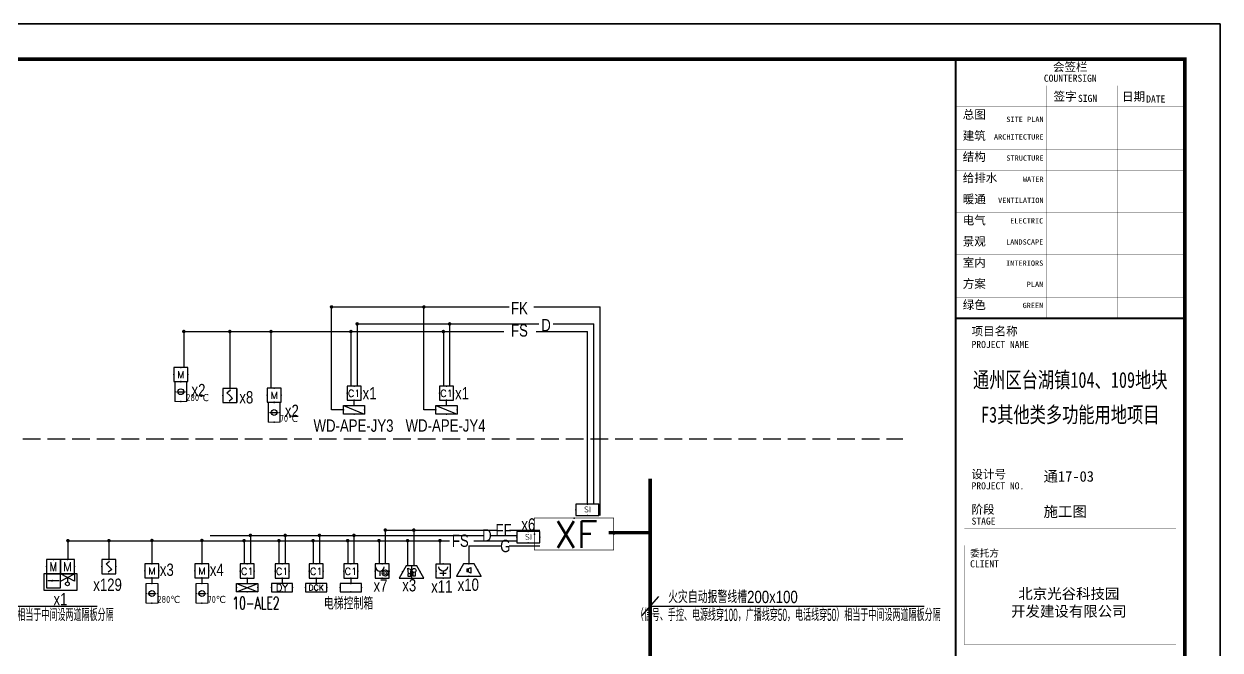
# Model space of a CAD drawing. Extents: x -54686 to 596156, y -555137 to 71395.
# Drawn here: x -4514 to 29414, y -441587 to -423826 of the extents above; entities that cross this region are included whole.
import ezdxf
from ezdxf.enums import TextEntityAlignment as Align

# ---------------------------------------------------------------- set-up
doc = ezdxf.new("R2010")
doc.units = 0
doc.header["$LTSCALE"] = 1000
doc.linetypes.add('CONTINOUS', pattern=[0])
doc.linetypes.add('DASH', pattern=[0.35, 0.25, -0.1])
doc.layers.get('0').update_dxf_attribs({"linetype": 'CONTINUOUS'})
for name, color, linetype in [('DIM-系统', 3, 'CONTINUOUS'), ('EQUIP-动力', 3, 'CONTINUOUS'), ('EQUIP-消防', 3, 'CONTINUOUS'), ('EQUIP-箱柜', 3, 'CONTINUOUS'), ('LAYER1', 7, 'CONTINOUS'), ('SIG_TEXT', 7, 'CONTINUOUS'), ('TEL_TEXT', 3, 'CONTINUOUS'), ('TEL_TITLE', 6, 'CONTINUOUS'), ('WIRE-照明', 1, 'CONTINUOUS')]:
    doc.layers.add(name, color=color, linetype=linetype)
doc.styles.add('_HZTXT', font='ROS', dxfattribs={"width": 0.8, "bigfont": 'JD'})
doc.styles.add('_TCH_LABEL', font='COMPLEX', dxfattribs={"bigfont": 'GBCBIG'})
doc.styles.add('_TEL_DIM', font='SIMPLEX', dxfattribs={"width": 0.8, "height": 3.5, "bigfont": 'HZTXT'})
doc.styles.get("Standard").update_dxf_attribs({"font": 'GBENOR', "bigfont": 'GBCBIG'})
doc.styles.add('华文细黑', font='STXIHEI.TTF', dxfattribs={"height": 10})

# ---------------------------------------------------------------- blocks, each defined once
blk = doc.blocks.new('$equip$00001416')
for p, q in [((0.75, 0.6), (-0.75, 0.6)), ((-0.75, 0), (0.75, 0.6)), ((-0.75, 0.6), (-0.75, 0)), ((-0.75, 0), (0.75, 0)), ((0.75, 0), (0.75, 0.6))]:
    blk.add_line(p, q)
for p in [(-0.75, 0.3), (0, 0.6), (0, 0), (0.75, 0.3)]:
    blk.add_point(p)
at = {"style": '_TCH_LABEL', "flags": 9}
blk.add_attdef('A', (0, 0), '', height=0.00002, dxfattribs=at)
blk = doc.blocks.new('$equip_U$00000168(HT0578)')
at = {"color": 3}
for p, q in [((0.5, 1), (-0.5, 1)), ((-0.5, 1), (-0.5, 0)), ((0.5, 1), (-0.5, 1)), ((-0.5, 1), (-0.5, 0)), ((0.5, 0), (0.5, 1)), ((0.5, 0), (0.5, 1)), ((-0.5, 0), (0.5, 0)), ((-0.5, 0), (0.5, 0))]:
    blk.add_line(p, q, dxfattribs=at)
at = {"color": 3, "const_width": 0.0125}
for points in [[(-0.5, 1), (-0.5, 0)], [(0.5, 1), (-0.5, 1)], [(0.5, 0), (0.5, 1)], [(-0.5, 0), (0.5, 0)]]:
    blk.add_lwpolyline(points, dxfattribs=at)
for p in [(0, 1), (-0.5, 0.5), (0, 0), (0.5, 0.5)]:
    blk.add_point(p)
at = {"color": 7, "style": '_TEL_DIM'}
blk.add_attdef('$TEXT$', text='', height=0.5, dxfattribs=at).set_placement((0.004, 0.487), align=Align.MIDDLE_CENTER)
at = {"color": 7, "style": '_TEL_DIM', "flags": 1}
blk.add_attdef('A', text='', height=0.000025, dxfattribs=at).set_placement((0, 0), align=Align.MIDDLE_CENTER)
blk = doc.blocks.new('$equip$00002776')
for p, q in [((0.65, 0.65), (-0.65, 0.65)), ((-0.65, 0.65), (-0.65, 0)), ((-0.65, 0), (0.65, 0)), ((0.65, 0), (0.65, 0.65))]:
    blk.add_line(p, q)
at = {"const_width": 0.04}
blk.add_lwpolyline([(-0.65, 0.65), (-0.65, 0), (0.65, 0), (0.65, 0.65), (-0.65, 0.65), (-0.65, 0)], dxfattribs=at)
for p in [(-0.65, 0.325), (0, 0.65), (0, 0), (0.65, 0.325)]:
    blk.add_point(p)
at = {"color": 7}
blk.add_attdef('$TEXT$', text='', height=0.34, dxfattribs=at).set_placement((0.006, 0.343), align=Align.MIDDLE_CENTER)
at = {"color": 7, "flags": 1}
for tag, height, p in [('A', 0.00002, (0, 0)), ('B', 0.4, (0.905, 0.246))]:
    blk.add_attdef(tag, text='', height=height, dxfattribs=at).set_placement(p, align=Align.MIDDLE_CENTER)
blk = doc.blocks.new('$equip$00001700')
for p, q in [((-0.5, 0.5), (-0.5, -0.5)), ((0.5, 0.5), (-0.5, 0.5)), ((-0.2, 0.2), (0.05, 0.4)), ((0, 0), (-0.2, 0.2)), ((0, 0), (0.2, -0.2)), ((0.5, -0.5), (0.5, 0.5)), ((-0.5, -0.5), (0.5, -0.5)), ((0.2, -0.2), (-0.05, -0.4))]:
    blk.add_line(p, q)
for p in [(-0.5, 0), (0, 0.5), (0.5, 0), (0, -0.5)]:
    blk.add_point(p)
at = {"flags": 1}
for tag, height, p in [('A', 0.00002, (0, 0)), ('B', 0.4, (0.75, -0.204))]:
    blk.add_attdef(tag, text='', height=height, dxfattribs=at).set_placement(p, align=Align.MIDDLE_CENTER)
blk = doc.blocks.new('$equip$00001711')
for p, q in [((-0.5, 1), (-0.5, 0)), ((0.5, 1), (-0.5, 1)), ((0.5, 0), (0.5, 1)), ((-0.5, 0), (0.5, 0)), ((-0.169, 0.5), (-0.169, 0.15))]:
    blk.add_line(p, q)
for radius in [0.226, 0.113]:
    blk.add_circle((0.227, 0.36), radius)
blk.add_arc((-0.169, 0.8), 0.3, 180, 0)
for p in [(0, 1), (-0.5, 0.5), (0, 0), (0.5, 0.5)]:
    blk.add_point(p)
at = {"flags": 1}
for tag, height, p in [('A', 0.00002, (0, 0)), ('B', 0.4, (0.759, 0.309))]:
    blk.add_attdef(tag, text='', height=height, dxfattribs=at).set_placement(p, align=Align.MIDDLE_CENTER)
blk = doc.blocks.new('$equip$00001712')
for p, q in [((-0.5, 1), (-0.5, 0)), ((0.5, 1), (-0.5, 1)), ((0.5, 0), (0.5, 1)), ((-0.5, 0), (0.5, 0)), ((-0.219, 0.331), (0.222, 0.331)), ((0, 0.5), (0, 0.15))]:
    blk.add_line(p, q)
blk.add_arc((0, 0.8), 0.3, 180, 0)
for p in [(0, 1), (-0.5, 0.5), (0, 0), (0.5, 0.5)]:
    blk.add_point(p)
at = {"flags": 1}
for tag, height, p in [('A', 0.00002, (0, 0)), ('B', 0.4, (0.726, 0.302))]:
    blk.add_attdef(tag, text='', height=height, dxfattribs=at).set_placement(p, align=Align.MIDDLE_CENTER)
blk = doc.blocks.new('A$C5F0073ED')
blk.add_point((351, 1))
at = {"layer": 'EQUIP-消防'}
for p, q in [((202, 350), (0, 1)), ((502, 350), (202, 350)), ((502, 350), (202, 350)), ((352, 350), (352, 0)), ((703, 1), (502, 350)), ((0, 1), (703, 1)), ((244, 285), (332, 245)), ((264, 125), (244, 285)), ((332, 125), (244, 125)), ((244, 125), (244, 57)), ((244, 57), (332, 57)), ((332, 245), (312, 125)), ((332, 57), (332, 125)), ((396, 56), (396, 170)), ((456, 56), (396, 56)), ((456, 170), (456, 56))]:
    blk.add_line(p, q, dxfattribs=at)
blk.add_circle((426, 216), 55.4, dxfattribs=at)
for p in [(352, 350), (101, 175), (602, 175)]:
    blk.add_point(p, dxfattribs=at)
at = {"color": 7, "style": '_TEL_DIM', "flags": 1}
blk.add_attdef('A', text='', height=0.01, dxfattribs=at).set_placement((351, 1), align=Align.MIDDLE_CENTER)
blk = doc.blocks.new('$equip$00002677')
for p, q in [((-0.3, 0.699), (-0.703, 0)), ((0.3, 0.699), (-0.3, 0.699)), ((0.703, 0), (0.3, 0.699)), ((-0.703, 0), (0.703, 0)), ((-0.117, 0.421), (-0.117, 0.26)), ((-0.117, 0.421), (-0.036, 0.421)), ((-0.036, 0.26), (-0.117, 0.26)), ((-0.036, 0.421), (0.118, 0.503)), ((-0.036, 0.421), (-0.036, 0.26)), ((0.118, 0.173), (-0.036, 0.26)), ((0.118, 0.503), (0.118, 0.173))]:
    blk.add_line(p, q)
at = {"const_width": 0.04}
blk.add_lwpolyline([(-0.3, 0.699), (0.3, 0.699), (0.703, 0), (-0.703, 0), (-0.3, 0.699), (0.3, 0.699)], dxfattribs=at)
blk.add_lwpolyline([(-0.3, 0.699), (0.3, 0.699), (0.703, 0), (-0.703, 0), (-0.3, 0.699), (0.3, 0.699)], dxfattribs=at)
for p in [(0, 0.699), (-0.501, 0.349), (0, 0), (0.502, 0.349)]:
    blk.add_point(p)
at = {"color": 7, "flags": 1}
for tag, height, p in [('A', 0.00002, (0, 0)), ('B', 0.4, (0.961, 0.299))]:
    blk.add_attdef(tag, text='', height=height, dxfattribs=at).set_placement(p, align=Align.MIDDLE_CENTER)
blk = doc.blocks.new('$equip$00001424')
for p, q in [((-0.75, 0), (0.75, 0.6)), ((-0.75, 0.6), (0.75, 0)), ((0.75, 0.6), (-0.75, 0.6)), ((-0.75, 0.6), (-0.75, 0)), ((-0.75, 0), (0.75, 0)), ((0.75, 0), (0.75, 0.6))]:
    blk.add_line(p, q)
for p in [(-0.75, 0.3), (0, 0.6), (0, 0), (0.75, 0.3)]:
    blk.add_point(p)
at = {"style": '_TCH_LABEL', "flags": 9}
blk.add_attdef('A', (0, 0), '', height=0.00002, dxfattribs=at)
blk = doc.blocks.new('$equip_U$00000156(HT0578)')
at = {"color": 3}
for p, q in [((1, 1), (0, 1)), ((0, 1), (0, 0)), ((1, 0), (1, 1)), ((0, 0), (-1, 0)), ((-1, 0), (-1, -1)), ((0, 0), (1, 0)), ((1, 0), (0, 0)), ((0, 0), (0, -1)), ((0, -1), (0, 0)), ((1, -1), (1, 0)), ((-1, -1), (0, -1)), ((0, -1), (1, -1))]:
    blk.add_line(p, q, dxfattribs=at)
at = {"color": 3, "linetype": 'Continuous'}
for p, q in [((-0.99, 0), (-0.99, 0.54)), ((-0.99, 0.54), (0, 0)), ((0, 0.54), (-0.99, 0)), ((-0.495, 0.27), (-0.495, 0.585)), ((0, 0.54), (0, 0))]:
    blk.add_line(p, q, dxfattribs=at)
at = {"color": 7}
blk.add_line((0.1, 0.5), (0.9, 0.5), dxfattribs=at)
at = {"color": 4, "linetype": 'DASH'}
blk.add_lwpolyline([(-1.188, 0), (1.188, 0), (1.188, 1.159), (-1.188, 1.159)], close=True, dxfattribs=at)
at = {"color": 3}
blk.add_lwpolyline([(-1, 0), (1, 0), (1, 0), (-1, 0)], close=True, dxfattribs=at)
at = {"color": 3, "linetype": 'Continuous'}
blk.add_circle((-0.495, 0.72), 0.135, dxfattribs=at)
for p in [(-0.99, 0), (1, 0), (-1, -0.5), (1, -0.5), (-0.5, -1), (0, -1), (0.5, -1)]:
    blk.add_point(p)
at = {"color": 7}
blk.add_solid([(0.9, 0.5), (0.551, 0.575), (0.551, 0.425)], dxfattribs=at)
at = {"color": 7, "style": '_TEL_DIM', "flags": 1}
blk.add_attdef('A', text='', height=0.000025, dxfattribs=at).set_placement((0, 0), align=Align.MIDDLE_CENTER)
at = {"color": 7, "style": '_TEL_DIM'}
blk.add_attdef('$TEXT$', text='', height=0.627, dxfattribs=at).set_placement((-0.503, -0.5), align=Align.MIDDLE_CENTER)
at = {"color": 3, "style": '_TEL_DIM', "width": 0.8}
blk.add_attdef('M', text='', height=0.627, dxfattribs=at).set_placement((0.497, -0.5), align=Align.MIDDLE_CENTER)
blk = doc.blocks.new('$equip_U$00000169(HT0578)')
at = {"color": 1}
for p, q in [((0.5, 1), (-0.5, 1)), ((-0.5, 1), (-0.5, 0)), ((0.5, 1), (-0.5, 1)), ((-0.5, 1), (-0.5, 0)), ((0.5, 0), (0.5, 1)), ((0.5, 0), (0.5, 1)), ((-0.5, 0), (0.5, 0)), ((-0.5, 0), (0.5, 0))]:
    blk.add_line(p, q, dxfattribs=at)
at = {"color": 1, "const_width": 0.0125}
for points in [[(-0.5, 1), (-0.5, 0)], [(0.5, 1), (-0.5, 1)], [(0.5, 0), (0.5, 1)], [(-0.5, 0), (0.5, 0)]]:
    blk.add_lwpolyline(points, dxfattribs=at)
for p in [(0, 1), (-0.5, 0.5), (0, 0), (0.5, 0.5)]:
    blk.add_point(p)
at = {"color": 7, "style": '_TEL_DIM'}
blk.add_attdef('$TEXT$', text='', height=0.5, dxfattribs=at).set_placement((0.004, 0.487), align=Align.MIDDLE_CENTER)
at = {"color": 7, "style": '_TEL_DIM', "flags": 1}
blk.add_attdef('A', text='', height=0.000025, dxfattribs=at).set_placement((0, 0), align=Align.MIDDLE_CENTER)
blk = doc.blocks.new('$equip$00002402')
at = {"lineweight": 20}
for p, q in [((0.322, 0.558), (-0.328, 0.558)), ((-0.328, -0.558), (0.322, -0.558))]:
    blk.add_line(p, q, dxfattribs=at)
for p, q in [((-0.328, -0.558), (-0.328, 0.558)), ((-0.242, 0), (0, 0)), ((0, 0), (0.242, 0)), ((0.322, 0.558), (0.322, -0.558))]:
    blk.add_line(p, q)
at = {"const_width": 0.04}
for points in [[(-0.328, -0.558), (-0.328, 0.558)], [(-0.328, 0.558), (0.322, 0.558), (0.322, -0.558), (-0.328, -0.558), (-0.328, 0.558), (0.322, 0.558)]]:
    blk.add_lwpolyline(points, dxfattribs=at)
blk.add_circle((-0.003, 0), 0.164)
for p in [(-0.328, 0), (-0.003, 0.558), (0.322, 0), (-0.003, -0.558)]:
    blk.add_point(p)
at = {"color": 7, "style": '_TEL_DIM', "flags": 1}
blk.add_attdef('A', text='', height=0.00002, dxfattribs=at).set_placement((0, 0), align=Align.MIDDLE_CENTER)
at = {"color": 7}
blk.add_attdef('$TEXT$', text='', height=0.4, dxfattribs=at).set_placement((0.832, -0.336), align=Align.MIDDLE_CENTER)
blk = doc.blocks.new('$equip$00002403')
for p, q in [((-0.328, -0.558), (-0.328, 0.558)), ((-0.242, 0), (0, 0)), ((0, 0), (0.242, 0)), ((0.322, 0.558), (0.322, -0.558))]:
    blk.add_line(p, q)
at = {"lineweight": 20}
for p, q in [((0.322, 0.558), (-0.328, 0.558)), ((-0.328, -0.558), (0.322, -0.558))]:
    blk.add_line(p, q, dxfattribs=at)
at = {"const_width": 0.04}
for points in [[(-0.328, 0.558), (0.322, 0.558), (0.322, -0.558), (-0.328, -0.558), (-0.328, 0.558), (0.322, 0.558)], [(-0.328, -0.558), (-0.328, 0.558)]]:
    blk.add_lwpolyline(points, dxfattribs=at)
blk.add_circle((-0.003, 0), 0.164)
for p in [(-0.328, 0), (-0.003, 0.558), (0.322, 0), (-0.003, -0.558)]:
    blk.add_point(p)
at = {"color": 7, "style": '_TEL_DIM', "flags": 1}
blk.add_attdef('A', text='', height=0.00002, dxfattribs=at).set_placement((0, 0), align=Align.MIDDLE_CENTER)
at = {"color": 7}
blk.add_attdef('$TEXT$', text='', height=0.4, dxfattribs=at).set_placement((0.957, -0.336), align=Align.MIDDLE_CENTER)
blk = doc.blocks.new('$equip_U$00000377(HT0787)')
at = {"const_width": 0.0125}
blk.add_lwpolyline([(-0.75, 0.6), (0.75, 0.6), (0.75, 0), (-0.75, 0), (-0.75, 0.6)], dxfattribs=at)
for p in [(0, 0.6), (-0.75, 0.3), (0.75, 0.3)]:
    blk.add_point(p)
at = {"color": 7, "style": '_TEL_DIM'}
blk.add_attdef('$TEXT$', text='', height=0.5, dxfattribs=at).set_placement((0.034, 0.291), align=Align.MIDDLE_CENTER)
at = {"color": 7, "style": '_TEL_DIM', "flags": 1}
for tag in ['A', 'REMARK']:
    blk.add_attdef(tag, text='', height=0.000025, dxfattribs=at).set_placement((0, 0), align=Align.MIDDLE_CENTER)
blk = doc.blocks.new('SDG AETH AE5H')
at = {"layer": 'DIM-系统'}
blk.add_lwpolyline([(-54686, 13482), (29414, 13482), (29414, -45918), (-54686, -45918)], close=True, dxfattribs=at)
blk = doc.blocks.new('$equip$00001816')
for p, q in [((0.75, 0.6), (-0.75, 0.6)), ((-0.75, 0.6), (-0.75, 0)), ((-0.75, 0), (0.75, 0)), ((0.75, 0), (0.75, 0.6))]:
    blk.add_line(p, q)
for p in [(-0.75, 0.3), (0, 0.6), (0, 0), (0.75, 0.3)]:
    blk.add_point(p)
at = {"color": 7, "style": '_TEL_DIM'}
blk.add_attdef('$TEXT$', text='', height=0.4, dxfattribs=at).set_placement((0, 0.3), align=Align.MIDDLE_CENTER)
at = {"color": 7, "style": '_TEL_DIM', "flags": 1}
blk.add_attdef('A', text='', height=0.00002, dxfattribs=at).set_placement((0, 0), align=Align.MIDDLE_CENTER)
blk = doc.blocks.new('$equip_U$00000398(HT0787)')
at = {"color": 3}
for p, q in [((0.75, 0.6), (-0.75, 0.6)), ((-0.75, 0.6), (-0.75, 0)), ((-0.75, 0), (0.75, 0)), ((0.75, 0), (0.75, 0.6))]:
    blk.add_line(p, q, dxfattribs=at)
for p in [(-0.75, 0.3), (0, 0.6), (0.75, 0.3)]:
    blk.add_point(p)
at = {"color": 7, "style": '_TEL_DIM'}
blk.add_attdef('$TEXT$', text='', height=0.5, dxfattribs=at).set_placement((0.016, 0.296), align=Align.MIDDLE_CENTER)
at = {"color": 7, "style": '_TEL_DIM', "flags": 1}
for tag in ['A', 'REMARK']:
    blk.add_attdef(tag, text='', height=0.000025, dxfattribs=at).set_placement((0, 0), align=Align.MIDDLE_CENTER)
blk = doc.blocks.new('$equip_U$00000201(HT0787)')
at = {"color": 3}
for p, q in [((0.5, 0.5), (-0.5, 0.5)), ((-0.5, 0.5), (-0.5, -0.5)), ((-0.2, 0.2), (0.05, 0.4)), ((0, 0), (-0.2, 0.2)), ((0, 0), (0.2, -0.2)), ((0.5, -0.5), (0.5, 0.5)), ((-0.5, -0.5), (0.5, -0.5)), ((0.2, -0.2), (-0.05, -0.4))]:
    blk.add_line(p, q, dxfattribs=at)
for points, const_width in [([(-0.5, 0.5), (0.5, 0.5)], 0.025), ([(-0.5, -0.5), (-0.5, 0.5)], 0.025), ([(0.05, 0.4), (-0.2, 0.2), (0.2, -0.2), (-0.05, -0.4)], 0.0125), ([(0.5, 0.5), (0.5, -0.5)], 0.025), ([(0.5, -0.5), (-0.5, -0.5)], 0.025)]:
    blk.add_lwpolyline(points, dxfattribs=dict(at, const_width=const_width))
blk.add_lwpolyline([(0.5, 0.5), (0.5, -0.5)], dxfattribs=at)
for p in [(-0.5, 0), (0, 0.5), (0.5, 0), (0, -0.5)]:
    blk.add_point(p)
at = {"color": 7, "style": '_TEL_DIM', "flags": 1}
blk.add_attdef('A', text='', height=0.000025, dxfattribs=at).set_placement((0, 0), align=Align.MIDDLE_CENTER)
blk = doc.blocks.new('$equip$00001413')
for p, q in [((0.75, 0.6), (-0.75, 0.6)), ((-0.75, 0.6), (-0.75, 0)), ((-0.75, 0), (0.75, 0)), ((0.75, 0), (0.75, 0.6))]:
    blk.add_line(p, q)
for p in [(-0.75, 0.3), (0, 0.6), (0, 0), (0.75, 0.3)]:
    blk.add_point(p)
at = {"style": '_TCH_LABEL', "flags": 9}
blk.add_attdef('A', (0, 0), '', height=0.00002, dxfattribs=at)

msp = doc.modelspace()

# ---------------------------------------------------------------- linework, layer by layer
for p, q in [((4211, -434771), (4211, -431854)), ((6831, -434771), (6831, -431854)), ((4550, -434771), (4211, -434771)), ((7172, -434771), (6831, -434771)), ((-10216, -440340), (-2440, -440340)), ((13489, -440071), (13002, -440617)), ((13241, -440340), (21018, -440340))]:
    msp.add_line(p, q)
at = {"const_width": 50}
for points in [[(21914, -424826), (21914, -432176), (28414, -432176), (28414, -424826)], [(21914, -482226), (28414, -482226), (28414, -432176), (21914, -432176)]]:
    msp.add_lwpolyline(points, close=True, dxfattribs=at)
at = {"const_width": 5}
for points in [[(21914, -425576), (28414, -425576)], [(24499, -425576), (24499, -432176)], [(26504, -425576), (26504, -432176)], [(21914, -426176), (28414, -426176)], [(21914, -426776), (28414, -426776)], [(21914, -427376), (28414, -427376)], [(21914, -427976), (28414, -427976)], [(21914, -428576), (28414, -428576)], [(21914, -429176), (28414, -429176)], [(21914, -429776), (28414, -429776)], [(21914, -430376), (28414, -430376)], [(21914, -430976), (28414, -430976)], [(21914, -430976), (28414, -430976)], [(21914, -431576), (28414, -431576)], [(21914, -432176), (28414, -432176)], [(22164, -437139), (28164, -437139)], [(22164, -438139), (28164, -438139)], [(28164, -441440), (28164, -438614), (22164, -438614), (22164, -441440)], [(22164, -441440), (28164, -441440)]]:
    msp.add_lwpolyline(points, dxfattribs=at)
at = {"layer": 'LAYER1', "linetype": 'DASH', "ltscale": 2}
msp.add_line((-33244, -435593), (20414, -435593), dxfattribs=at)
at = {"layer": 'SIG_TEXT', "const_width": 50}
for points in [[(4236, -431854, -1), (4186, -431854, -1)], [(6856, -431854, -1), (6806, -431854, -1)], [(48, -432552, -1), (-2, -432552, -1)], [(1351, -432552, -1), (1301, -432552, -1)], [(2519, -432552, -1), (2469, -432552, -1)], [(4786, -432552, -1), (4736, -432552, -1)], [(4964, -432335, -1), (4914, -432335, -1)], [(7408, -432552, -1), (7358, -432552, -1)], [(7586, -432335, -1), (7536, -432335, -1)], [(1934, -438334, -1), (1884, -438334, -1)], [(2922, -438334, -1), (2872, -438334, -1)], [(3891, -438334, -1), (3841, -438334, -1)], [(4872, -438334, -1), (4822, -438334, -1)], [(5761, -438184, -1), (5711, -438184, -1)], [(6569, -438184, -1), (6519, -438184, -1)], [(-3241, -438484, -1), (-3291, -438484, -1)], [(-2079, -438484, -1), (-2129, -438484, -1)], [(-858, -438480, -1), (-908, -438480, -1)], [(560, -438480, -1), (510, -438480, -1)], [(1756, -438484, -1), (1706, -438484, -1)], [(2744, -438484, -1), (2694, -438484, -1)], [(3713, -438484, -1), (3663, -438484, -1)], [(4694, -438484, -1), (4644, -438484, -1)], [(5583, -438484, -1), (5533, -438484, -1)], [(6392, -438484, -1), (6342, -438484, -1)], [(7312, -438484, -1), (7262, -438484, -1)]]:
    msp.add_lwpolyline(points, format="xyb", close=True, dxfattribs=at)
at = {"layer": 'TEL_TITLE', "color": 6}
msp.add_lwpolyline([(-54686, -483226), (29414, -483226), (29414, -423826), (-54686, -423826)], close=True, dxfattribs=at)
at = {"layer": 'TEL_TITLE', "color": 6, "const_width": 100}
msp.add_lwpolyline([(-52186, -482226), (28414, -482226), (28414, -424826), (-52186, -424826)], close=True, dxfattribs=at)
at = {"layer": 'WIRE-照明'}
for p, q in [((4211, -431854), (9248, -431854)), ((9946, -431854), (11830, -431854)), ((11830, -437770), (11830, -431854)), ((23, -432552), (9095, -432552)), ((23, -432552), (23, -433579)), ((1326, -432552), (1326, -434169)), ((2494, -432552), (2494, -434169)), ((4761, -432552), (4761, -434101)), ((4939, -432335), (4939, -434101)), ((4939, -432335), (10087, -432335)), ((7383, -432552), (7383, -434101)), ((7561, -432335), (7561, -434101)), ((10017, -432552), (11474, -432552)), ((10493, -432335), (11652, -432335)), ((11474, -437445), (11474, -432552)), ((11652, -437445), (11652, -432335)), ((4850, -434651), (4850, -434501)), ((7472, -434651), (7472, -434501)), ((1909, -438334), (1909, -439145)), ((2897, -438334), (2897, -439145)), ((3866, -438334), (3866, -439145)), ((4847, -438334), (4847, -439145)), ((5736, -438184), (5736, -439145)), ((6544, -438184), (6544, -439195)), ((-3266, -438484), (-3266, -439021)), ((-2104, -438484), (-2104, -439021)), ((-883, -438480), (-883, -439141)), ((535, -438480), (535, -439141)), ((1731, -438484), (1731, -439145)), ((2719, -438484), (2719, -439145)), ((3688, -438484), (3688, -439145)), ((4669, -438484), (4669, -439145)), ((5558, -438484), (5558, -439145)), ((6367, -438484), (6367, -439195)), ((7287, -438484), (7287, -439145)), ((8109, -438634), (8109, -439145)), ((-883, -439541), (-883, -439703)), ((535, -439541), (535, -439703)), ((1820, -439545), (1820, -439695)), ((2808, -439545), (2808, -439695)), ((3777, -439545), (3777, -439695)), ((4758, -439545), (4758, -439695))]:
    msp.add_line(p, q, dxfattribs=at)
at = {"layer": 'WIRE-照明', "linetype": 'ByBlock'}
for p, q in [((767, -438334), (8517, -438334)), ((5736, -438184), (8900, -438184)), ((8721, -438334), (9468, -438334)), ((9258, -438184), (10118, -438184)), ((-3266, -438484), (7554, -438484)), ((8109, -438634), (9038, -438634)), ((8252, -438484), (9468, -438484)), ((9251, -438634), (10118, -438634))]:
    msp.add_line(p, q, dxfattribs=at)
at = {"layer": 'WIRE-照明', "const_width": 100}
for points in [[(13249, -436729), (13249, -458194)], [(13249, -438257), (12068, -438257)]]:
    msp.add_lwpolyline(points, dxfattribs=at)

# ---------------------------------------------------------------- block references
msp.add_blockref('A$C5F0073ED', (6127, -439545))
at = {"layer": 'DIM-系统'}
msp.add_blockref('SDG AETH AE5H', (0, -437308), dxfattribs=at)
at = {"layer": 'EQUIP-动力', "xscale": 400, "yscale": 400, "zscale": 400}
msp.add_blockref('$equip$00001816', (3777, -439935), dxfattribs=at).add_auto_attribs({'$TEXT$': 'DCK'})
at = {"layer": 'EQUIP-消防'}
for name, p, xscale, yscale, zscale, values in [('$equip_U$00000168(HT0578)', (-64, -433967), 400, 400, 400, {'$TEXT$': 'M'}), ('$equip$00002403', (-64, -434258), 500, 500, 500, {'$TEXT$': '280℃'}), ('$equip_U$00000168(HT0578)', (2585, -434556), 400, 400, 400, {'$TEXT$': 'M'}), ('$equip_U$00000169(HT0578)', (4850, -434501), 400, 400, 400, {'$TEXT$': 'C1'}), ('$equip_U$00000169(HT0578)', (7472, -434501), 400, 400, 400, {'$TEXT$': 'C1'}), ('$equip$00002402', (2585, -434848), 500, 500, 500, {'$TEXT$': '70℃'}), ('$equip$00002776', (11468, -437770), 500, 500, 500, {'$TEXT$': 'SI'}), ('$equip_U$00000377(HT0787)', (11093, -438745), 1500, 1500, 1500, {'$TEXT$': 'XF'}), ('$equip$00002776', (9793, -438547), 500, 500, 500, {'$TEXT$': 'SI'}), ('$equip_U$00000168(HT0578)', (-883, -439541), 400, 400, 400, {'$TEXT$': 'M'}), ('$equip_U$00000168(HT0578)', (535, -439541), 400, 400, 400, {'$TEXT$': 'M'}), ('$equip_U$00000169(HT0578)', (1820, -439545), 400, 400, 400, {'$TEXT$': 'C1'}), ('$equip_U$00000169(HT0578)', (2808, -439545), 400, 400, 400, {'$TEXT$': 'C1'}), ('$equip_U$00000169(HT0578)', (3777, -439545), 400, 400, 400, {'$TEXT$': 'C1'}), ('$equip_U$00000169(HT0578)', (4758, -439545), 400, 400, 400, {'$TEXT$': 'C1'}), ('$equip$00002403', (-881, -439982), 500, 500, 500, {'$TEXT$': '280℃'}), ('$equip$00002402', (537, -439982), 500, 500, 500, {'$TEXT$': '70℃'})]:
    msp.add_blockref(name, p, dxfattribs=dict(at, xscale=xscale, yscale=yscale, zscale=zscale)).add_auto_attribs(values)
for name, p, xscale, yscale, zscale in [('$equip_U$00000201(HT0787)', (1326, -434369), 400, 400, 400), ('$equip$00001700', (-2104, -439221), 400, 400, 400), ('$equip$00002677', (8108, -439495), 500, 500, 500)]:
    msp.add_blockref(name, p, dxfattribs=dict(at, xscale=xscale, yscale=yscale, zscale=zscale))
ref = msp.add_blockref('$equip_U$00000156(HT0578)', (-3478, -439421), dxfattribs=dict(at, xscale=400, yscale=400, zscale=400, rotation=180))
ref.add_attrib('M', 'M', dxfattribs={"layer": '0', "color": 3, "height": 251, "style": '_TEL_DIM', "width": 0.8}).set_placement((-3677, -439222), align=Align.MIDDLE_CENTER)
ref.add_attrib('$TEXT$', 'M', dxfattribs={"layer": '0', "color": 7, "height": 251, "style": '_TEL_DIM'}).set_placement((-3277, -439222), align=Align.MIDDLE_CENTER)
at = {"layer": 'EQUIP-消防', "linetype": 'ByBlock', "yscale": 400, "zscale": 400}
for name, p, xscale in [('$equip$00001711', (5647, -439545), 400), ('$equip$00001712', (7376, -439545), -400)]:
    msp.add_blockref(name, p, dxfattribs=dict(at, xscale=xscale))
at = {"layer": 'EQUIP-箱柜', "yscale": 400, "zscale": 400, "rotation": 180}
for name, p, xscale in [('$equip$00001416', (4850, -434651), -400), ('$equip$00001416', (7472, -434651), -400), ('$equip$00001413', (4758, -439695), 400)]:
    msp.add_blockref(name, p, dxfattribs=dict(at, xscale=xscale))
at = {"layer": 'EQUIP-箱柜', "linetype": 'ByBlock', "xscale": -400, "yscale": 400, "zscale": 400, "rotation": 180}
msp.add_blockref('$equip$00001424', (1820, -439695), dxfattribs=at)
at = {"layer": 'EQUIP-箱柜'}
ref = msp.add_blockref('$equip_U$00000398(HT0787)', (2808, -439695), dxfattribs=dict(at, xscale=400, yscale=400, zscale=400, rotation=180))
ref.add_attrib('$TEXT$', 'DY', dxfattribs={"layer": '0', "color": 7, "height": 200, "style": '_TEL_DIM'}).set_placement((2802, -439813), align=Align.MIDDLE_CENTER)

# ---------------------------------------------------------------- texts
at = {"style": '华文细黑'}
for s, height, p in [('会签栏', 240, (25164, -424926)), ('COUNTERSIGN', 200, (25164, -425266))]:
    msp.add_text(s, height=height, dxfattribs=at).set_placement(p, align=Align.TOP_CENTER)
for s, height, p in [('签字', 240, (24691, -425762)), ('日期', 240, (26634, -425768)), ('SIGN', 200, (25382, -425837)), ('DATE', 200, (27318, -425856)), ('总图', 240, (22114, -426276)), ('建筑', 240, (22114, -426876)), ('结构', 240, (22114, -427476)), ('给排水', 240, (22114, -428076)), ('暖通', 240, (22114, -428676)), ('电气', 240, (22114, -429276)), ('景观', 240, (22114, -429876)), ('室内', 240, (22114, -430476)), ('方案', 240, (22114, -431076)), ('绿色', 240, (22114, -431676)), ('项目名称', 240, (22364, -432425)), ('PROJECT NAME', 200, (22364, -432818)), ('设计号', 240, (22359, -436478)), ('PROJECT NO.', 200, (22364, -436829)), ('阶段', 240, (22364, -437479)), ('STAGE', 200, (22364, -437829)), ('委托方', 200, (22324, -438740)), ('CLIENT', 200, (22324, -439040))]:
    msp.add_text(s, height=height, dxfattribs=at).set_placement(p, align=Align.TOP_LEFT)
for s, p in [('SITE PLAN', (24408, -426456)), ('ARCHITECTURE', (24408, -426956)), ('STRUCTURE', (24408, -427556)), ('WATER', (24408, -428156)), ('VENTILATION', (24408, -428756)), ('ELECTRIC', (24399, -429337)), ('LANDSCAPE', (24399, -429937)), ('INTERIORS', (24399, -430537)), ('PLAN', (24399, -431137)), ('GREEN', (24399, -431737))]:
    msp.add_text(s, height=150, dxfattribs=at).set_placement(p, align=Align.TOP_RIGHT)
at = {"color": 4, "style": '华文细黑', "width": 0.75}
for s, p in [('通州区台湖镇104、109地块', (25164, -434148)), ('F3其他类多功能用地项目', (25164, -435135))]:
    msp.add_text(s, height=450, dxfattribs=at).set_placement(p, align=Align.CENTER)
at = {"color": 4, "ltscale": 0.001, "char_height": 300, "width": 5848.95, "style": '华文细黑'}
for s, insert, attachment_point in [('通17-03', (24407, -436675), 4), ('施工图', (24407, -437675), 4), ('北京光谷科技园\\P开发建设有限公司', (25124, -440255), 5)]:
    msp.add_mtext(s, dxfattribs=dict(at, insert=insert, attachment_point=attachment_point))
at = {"layer": 'SIG_TEXT', "style": '_HZTXT'}
for s, width, p in [('FK', 0.8, (9541, -431892)), ('D', 0.8, (10295, -432370)), ('FS', 0.8, (9541, -432520)), ('x2', 0.8, (437, -434212)), ('x8', 0.8, (1794, -434417)), ('x1', 0.8, (5290, -434303)), ('x1', 0.8, (7913, -434303)), ('x2', 0.8, (3086, -434801)), ('WD-APE-JY3', 0.8, (4835, -435220)), ('WD-APE-JY4', 0.8, (7446, -435216)), ('x6', 0.8, (9793, -438024)), ('FS', 0.8, (7863, -438484)), ('D', 0.8, (8617, -438334)), ('FF', 0.8, (9090, -438184)), ('G', 0.8, (9141, -438634)), ('x3', 0.8, (-461, -439308)), ('x4', 0.8, (957, -439308)), ('x129', 0.8, (-2141, -439733)), ('x7', 0.8, (5600, -439759)), ('x3', 0.8, (6415, -439748)), ('x11', 0.8, (7340, -439785)), ('x10', 0.8, (8090, -439732)), ('x1', 0.8, (-3478, -440144)), ('火灾自动报警线槽200x100', 0.8, (15597, -440079)), ('（信号、手控、电源线穿100，广播线穿50，电话线穿50）相当于中间设两道隔板分隔', 0.5, (-6294, -440588)), ('（信号、手控、电源线穿100，广播线穿50，电话线穿50）相当于中间设两道隔板分隔', 0.5, (17163, -440588))]:
    msp.add_text(s, height=350, dxfattribs=dict(at, width=width)).set_placement(p, align=Align.MIDDLE_CENTER)
at = {"layer": 'TEL_TEXT', "style": '_TEL_DIM'}
for s, width, p in [('10-ALE2', 0.64, (1396, -440430)), ('电梯控制箱', 0.8, (3994, -440438))]:
    msp.add_text(s, height=350, dxfattribs=dict(at, width=width)).set_placement(p)

doc.saveas('drawing.dxf')
